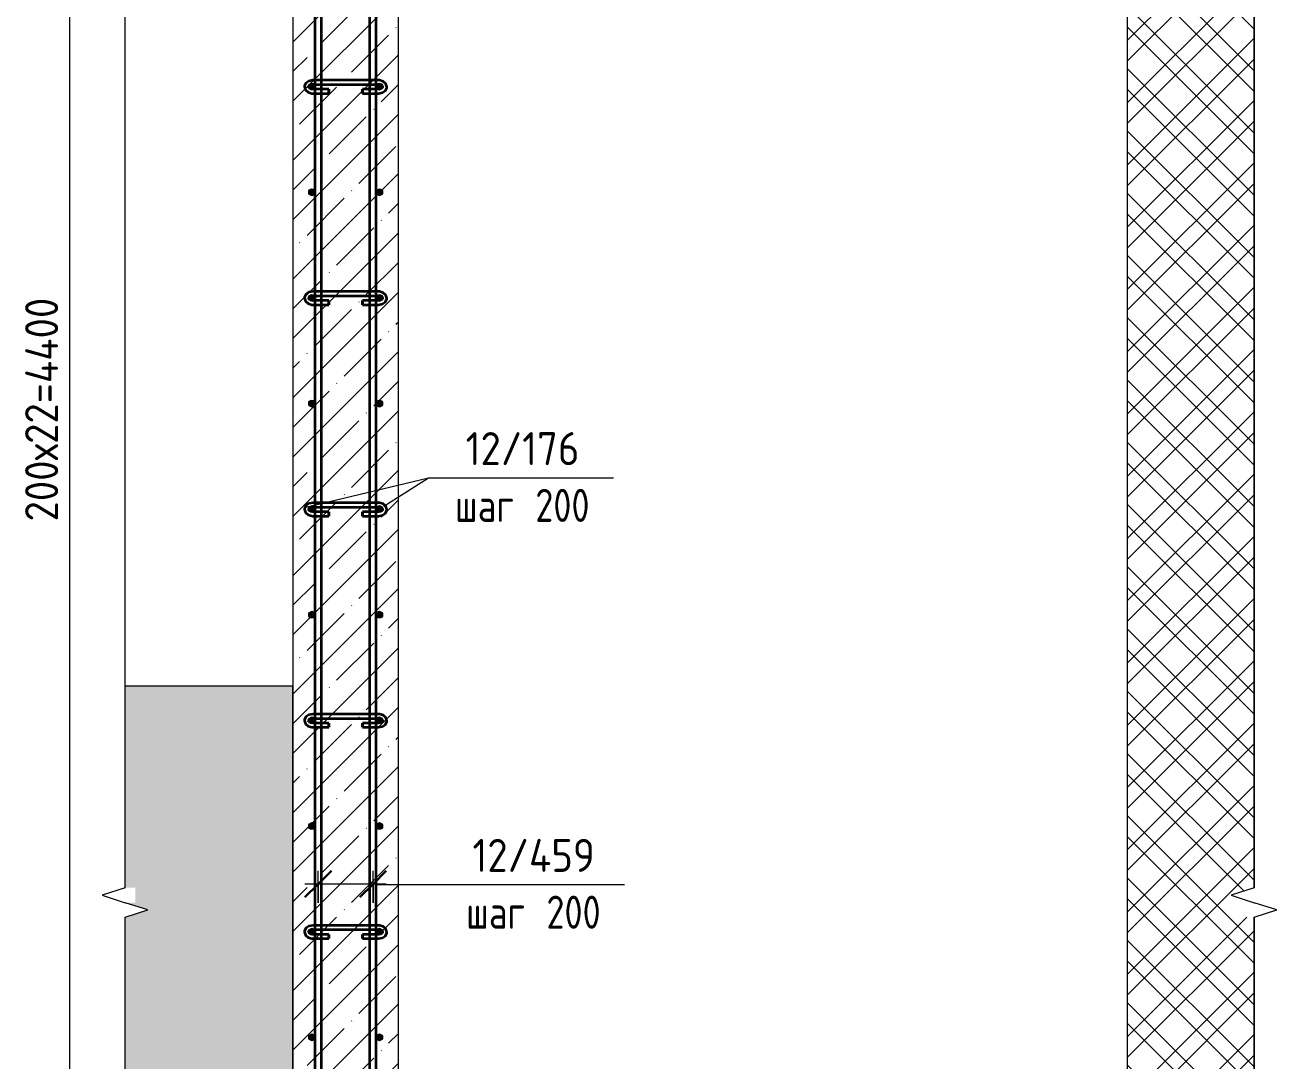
# Model space of a CAD drawing. Header units: millimetres. Extents: x -2461 to 50011, y -6221 to 38236.
# Drawn here: x 39003 to 41373, y -1945 to 16 of the extents above; entities that cross this region are included whole.
import ezdxf

# ---------------------------------------------------------------- set-up
doc = ezdxf.new("R2010")
doc.units = ezdxf.units.MM
for name, color, linetype, lineweight in [('AA_Dim', 7, 'Continuous', 9), ('AA_Dim-25', 7, 'Continuous', 9), ('AA_Linii', 7, 'Continuous', 9), ('AA_Oformlenie', 7, 'Continuous', 9), ('AA_Vinoska', 7, 'Continuous', 9), ('AF_Stena', 7, 'Continuous', 18), ('AF_Stena_Опалубка', 253, 'Continuous', 18), ('KR_Armatura', 7, 'Continuous', 20), ('KR_Armatura_Tonkie', 7, 'Continuous', 20)]:
    doc.layers.add(name, color=color, linetype=linetype, lineweight=lineweight)
doc.styles.add('ISOCPEUR_10', font='isocpeur.ttf', dxfattribs={"width": 0.9, "height": 62.5})
doc.styles.add('ISOCPEUR_12', font='isocpeur.ttf', dxfattribs={"width": 0.8, "height": 62.5})
doc.dimstyles.new('00_Точн_3_знака__прозр__3', dxfattribs={"dimscale": 304.8, "dimtxt": 62.248823, "dimasz": 0.139436, "dimexe": 0.123031, "dimexo": 0.082021, "dimgap": 0.008202, "dimtad": 1, "dimdec": 3, "dimrnd": 0.001, "dimdsep": 46, "dimtxsty": 'ISOCPEUR_10', "dimblk1": 'OBLIQUE', "dimblk2": 'OBLIQUE', "dimsah": 1, "dimcen": 0.09, "dimdle": 0.123031, "dimazin": 0, "dimtfac": 1, "dimtdec": 4, "dimtix": 1, "dimtmove": 0, "dimatfit": 3, "dimfxl": 1, "dimtvp": 1, "dimtolj": 1, "dimtzin": 0, "dimlwd": 18, "dimlwe": 18, "dimarcsym": 2})
doc.dimstyles.new('10_Раскладка_арматуры_с_засечками_1', dxfattribs={"dimscale": 304.8, "dimtxt": 0.18, "dimasz": 0.164042, "dimexe": 0.082021, "dimexo": 0, "dimgap": 0, "dimtad": 1, "dimdec": 3, "dimrnd": 0.001, "dimdsep": 46, "dimtxsty": 'ISOCPEUR_12', "dimblk1": 'OBLIQUE', "dimblk2": 'OBLIQUE', "dimsah": 1, "dimcen": 0.09, "dimdle": 0.082021, "dimazin": 0, "dimtfac": 1, "dimtdec": 4, "dimtix": 1, "dimtmove": 0, "dimatfit": 3, "dimfxl": 1, "dimtvp": 1, "dimtolj": 1, "dimtzin": 0, "dimlwd": 18, "dimlwe": 18, "dimarcsym": 2})

# ---------------------------------------------------------------- blocks, each defined once
blk = doc.blocks.new('261_Шпилька массив _НесАрм_РабПлоск_ - 8 А240-4156466-2-2 Армирование')
at = {"layer": 'KR_Armatura_Tonkie', "lineweight": 35}
for p, q in [((1882.8, -88), (1878.8, -88)), ((1894.8, -88), (1882.8, -88)), ((1986.8, -88), (1894.8, -88)), ((1998.8, -88), (1986.8, -88)), ((2002.8, -88), (1998.8, -88)), ((1878.8, -96), (1882.8, -96)), ((1882.8, -105), (1878.8, -105)), ((1878.8, -113), (1882.8, -113)), ((1882.8, -96), (1894.8, -96)), ((1894.8, -105), (1882.8, -105)), ((1882.8, -113), (1894.8, -113)), ((1894.8, -96), (1986.8, -96)), ((1909.1, -105), (1894.8, -105)), ((1894.8, -113), (1909.1, -113)), ((1909.1, -105), (1909.1, -111.8)), ((1909.1, -106.2), (1909.1, -105.1)), ((1909.1, -112.8), (1909.1, -106.2)), ((1909.1, -111.8), (1909.1, -113)), ((1986.8, -105), (1972.5, -105)), ((1972.5, -111.8), (1972.5, -105)), ((1972.5, -105.1), (1972.5, -106.2)), ((1972.5, -106.2), (1972.5, -112.8)), ((1972.5, -113), (1972.5, -111.8)), ((1972.5, -113), (1986.8, -113)), ((1986.8, -96), (1998.8, -96)), ((1998.8, -105), (1986.8, -105)), ((1986.8, -113), (1998.8, -113)), ((1998.8, -96), (2002.8, -96)), ((2002.8, -105), (1998.8, -105)), ((1998.8, -113), (2002.8, -113)), ((1882.8, -488), (1878.8, -488)), ((1878.8, -496), (1882.8, -496)), ((1894.8, -488), (1882.8, -488)), ((1882.8, -496), (1894.8, -496)), ((1986.8, -488), (1894.8, -488)), ((1894.8, -496), (1986.8, -496)), ((1998.8, -488), (1986.8, -488)), ((1986.8, -496), (1998.8, -496)), ((2002.8, -488), (1998.8, -488)), ((1998.8, -496), (2002.8, -496)), ((1882.8, -505), (1878.8, -505)), ((1878.8, -513), (1882.8, -513)), ((1894.8, -505), (1882.8, -505)), ((1882.8, -513), (1894.8, -513)), ((1909.1, -505), (1894.8, -505)), ((1894.8, -513), (1909.1, -513)), ((1909.1, -505), (1909.1, -511.8)), ((1909.1, -506.2), (1909.1, -505.5)), ((1909.1, -512.8), (1909.1, -506.2)), ((1909.1, -511.8), (1909.1, -513)), ((1986.8, -505), (1972.5, -505)), ((1972.5, -511.8), (1972.5, -505)), ((1972.5, -505.5), (1972.5, -506.2)), ((1972.5, -506.2), (1972.5, -512.8)), ((1972.5, -513), (1972.5, -511.8)), ((1972.5, -513), (1986.8, -513)), ((1998.8, -505), (1986.8, -505)), ((1986.8, -513), (1998.8, -513)), ((2002.8, -505), (1998.8, -505)), ((1998.8, -513), (2002.8, -513)), ((1882.8, -888), (1878.8, -888)), ((1878.8, -896), (1882.8, -896)), ((1894.8, -888), (1882.8, -888)), ((1882.8, -896), (1894.8, -896)), ((1986.8, -888), (1894.8, -888)), ((1894.8, -896), (1986.8, -896)), ((1998.8, -888), (1986.8, -888)), ((1986.8, -896), (1998.8, -896)), ((2002.8, -888), (1998.8, -888)), ((1998.8, -896), (2002.8, -896)), ((1882.8, -905), (1878.8, -905)), ((1878.8, -913), (1882.8, -913)), ((1894.8, -905), (1882.8, -905)), ((1882.8, -913), (1894.8, -913)), ((1909.1, -905), (1894.8, -905)), ((1894.8, -913), (1909.1, -913)), ((1909.1, -905), (1909.1, -911.8)), ((1909.1, -906.2), (1909.1, -905.1)), ((1909.1, -912.8), (1909.1, -906.2)), ((1909.1, -911.8), (1909.1, -913)), ((1986.8, -905), (1972.5, -905)), ((1972.5, -911.8), (1972.5, -905)), ((1972.5, -905.1), (1972.5, -906.2)), ((1972.5, -906.2), (1972.5, -912.8)), ((1972.5, -913), (1972.5, -911.8)), ((1972.5, -913), (1986.8, -913)), ((1998.8, -905), (1986.8, -905)), ((1986.8, -913), (1998.8, -913)), ((2002.8, -905), (1998.8, -905)), ((1998.8, -913), (2002.8, -913)), ((1882.8, -1288), (1878.8, -1288)), ((1878.8, -1296), (1882.8, -1296)), ((1894.8, -1288), (1882.8, -1288)), ((1882.8, -1296), (1894.8, -1296)), ((1986.8, -1288), (1894.8, -1288)), ((1894.8, -1296), (1986.8, -1296)), ((1998.8, -1288), (1986.8, -1288)), ((1986.8, -1296), (1998.8, -1296)), ((2002.8, -1288), (1998.8, -1288)), ((1998.8, -1296), (2002.8, -1296)), ((1882.8, -1305), (1878.8, -1305)), ((1878.8, -1313), (1882.8, -1313)), ((1894.8, -1305), (1882.8, -1305)), ((1882.8, -1313), (1894.8, -1313)), ((1909.1, -1305), (1894.8, -1305)), ((1894.8, -1313), (1909.1, -1313)), ((1909.1, -1305), (1909.1, -1311.8)), ((1909.1, -1306.2), (1909.1, -1305.1)), ((1909.1, -1312.8), (1909.1, -1306.2)), ((1909.1, -1311.8), (1909.1, -1313)), ((1986.8, -1305), (1972.5, -1305)), ((1972.5, -1311.8), (1972.5, -1305)), ((1972.5, -1305.1), (1972.5, -1306.2)), ((1972.5, -1306.2), (1972.5, -1312.8)), ((1972.5, -1313), (1972.5, -1311.8)), ((1972.5, -1313), (1986.8, -1313)), ((1998.8, -1305), (1986.8, -1305)), ((1986.8, -1313), (1998.8, -1313)), ((2002.8, -1305), (1998.8, -1305)), ((1998.8, -1313), (2002.8, -1313)), ((1882.8, -1688), (1878.8, -1688)), ((1878.8, -1696), (1882.8, -1696)), ((1882.8, -1705), (1878.8, -1705)), ((1894.8, -1688), (1882.8, -1688)), ((1882.8, -1696), (1894.8, -1696)), ((1894.7, -1705), (1882.8, -1705)), ((1986.8, -1688), (1894.8, -1688)), ((1909.1, -1705), (1894.8, -1705)), ((1895.1, -1696), (1986.8, -1696)), ((1909.1, -1705), (1909.1, -1711.8)), ((1909.1, -1706.2), (1909.1, -1705.1)), ((1909.1, -1712.8), (1909.1, -1706.2)), ((1986.8, -1705), (1972.5, -1705)), ((1972.5, -1711.8), (1972.5, -1705)), ((1972.5, -1705.1), (1972.5, -1706.2)), ((1972.5, -1706.2), (1972.5, -1712.8)), ((1998.8, -1688), (1986.8, -1688)), ((1986.8, -1696), (1998.8, -1696)), ((1998.8, -1705), (1986.8, -1705)), ((2002.8, -1688), (1998.8, -1688)), ((1998.8, -1696), (2002.8, -1696)), ((2002.8, -1705), (1998.8, -1705)), ((2004.7, -1688.1), (2002.8, -1688)), ((2012, -1690.2), (2004.7, -1688.1)), ((1878.8, -1713), (1882.8, -1713)), ((1882.8, -1713), (1894.8, -1713)), ((1894.8, -1713), (1909.1, -1713)), ((1909.1, -1711.8), (1909.1, -1713)), ((1972.5, -1713), (1972.5, -1711.8)), ((1972.5, -1713), (1986.8, -1713)), ((1986.8, -1713), (1998.8, -1713)), ((1998.8, -1713), (2002.8, -1713))]:
    blk.add_line(p, q, dxfattribs=at)
at = {"layer": 'KR_Armatura_Tonkie', "lineweight": 35, "flags": 128}
for points in [[(1878.8, -88), (1871.2, -89.5), (1865.6, -93.4), (1862.9, -98.9), (1862.8, -100.5)], [(2018.8, -100.5), (2017, -94.6), (2012, -90.2), (2004.7, -88.1), (2002.8, -88)], [(1862.8, -100.5), (1864.7, -106.4), (1869.7, -110.8), (1877, -112.9), (1878.8, -113)], [(1870.8, -100.5), (1871.8, -98.5), (1875.5, -96.4), (1878.8, -96)], [(1878.8, -105), (1873.8, -103.9), (1871.2, -101.7), (1870.8, -100.5)], [(2002.8, -96), (2007.8, -97.1), (2010.5, -99.3), (2010.8, -100.5)], [(2002.8, -113), (2010.4, -111.5), (2016, -107.6), (2018.7, -102.1), (2018.8, -100.5)], [(2010.8, -100.5), (2009.9, -102.5), (2006.1, -104.5), (2002.8, -105)], [(1878.8, -488), (1871.2, -489.5), (1865.6, -493.4), (1862.9, -498.9), (1862.8, -500.5)], [(1870.8, -500.5), (1871.8, -498.5), (1875.5, -496.4), (1878.8, -496)], [(2018.8, -500.5), (2017, -494.6), (2012, -490.2), (2004.7, -488.1), (2002.8, -488)], [(2002.8, -496), (2007.8, -497.1), (2010.5, -499.3), (2010.8, -500.5)], [(1862.8, -500.5), (1864.7, -506.4), (1869.7, -510.8), (1877, -512.9), (1878.8, -513)], [(1878.8, -505), (1873.8, -503.9), (1871.2, -501.7), (1870.8, -500.5)], [(2002.8, -513), (2010.4, -511.5), (2016, -507.6), (2018.7, -502.1), (2018.8, -500.5)], [(2010.8, -500.5), (2009.9, -502.5), (2006.1, -504.5), (2002.8, -505)], [(1878.8, -888), (1871.2, -889.5), (1865.6, -893.4), (1862.9, -898.9), (1862.8, -900.5)], [(1862.8, -900.5), (1864.7, -906.4), (1869.7, -910.8), (1877, -912.9), (1878.8, -913)], [(1870.8, -900.5), (1871.8, -898.5), (1875.5, -896.4), (1878.8, -896)], [(1878.8, -905), (1873.8, -903.9), (1871.2, -901.7), (1870.8, -900.5)], [(2018.8, -900.5), (2017, -894.6), (2012, -890.2), (2004.7, -888.1), (2002.8, -888)], [(2002.8, -896), (2007.8, -897.1), (2010.5, -899.3), (2010.8, -900.5)], [(2002.8, -913), (2010.4, -911.5), (2016, -907.6), (2018.7, -902.1), (2018.8, -900.5)], [(2010.8, -900.5), (2009.9, -902.5), (2006.1, -904.5), (2002.8, -905)], [(1878.8, -1288), (1871.2, -1289.5), (1865.6, -1293.4), (1862.9, -1298.9), (1862.8, -1300.5)], [(1862.8, -1300.5), (1864.7, -1306.4), (1869.7, -1310.8), (1877, -1312.9), (1878.8, -1313)], [(1870.8, -1300.5), (1871.8, -1298.5), (1875.5, -1296.4), (1878.8, -1296)], [(1878.8, -1305), (1873.8, -1303.9), (1871.2, -1301.7), (1870.8, -1300.5)], [(2018.8, -1300.5), (2017, -1294.6), (2012, -1290.2), (2004.7, -1288.1), (2002.8, -1288)], [(2002.8, -1296), (2007.8, -1297.1), (2010.5, -1299.3), (2010.8, -1300.5)], [(2002.8, -1313), (2010.4, -1311.5), (2016, -1307.6), (2018.7, -1302.1), (2018.8, -1300.5)], [(2010.8, -1300.5), (2009.9, -1302.5), (2006.1, -1304.5), (2002.8, -1305)], [(1878.8, -1688), (1871.2, -1689.5), (1865.6, -1693.4), (1862.9, -1698.9), (1862.8, -1700.5)], [(1862.8, -1700.5), (1864.7, -1706.4), (1869.7, -1710.8), (1877, -1712.9), (1878.8, -1713)], [(1870.8, -1700.5), (1871.8, -1698.5), (1875.5, -1696.4), (1878.8, -1696)], [(1878.8, -1705), (1873.8, -1703.9), (1871.2, -1701.7), (1870.8, -1700.5)], [(2002.8, -1696), (2007.8, -1697.1), (2010.5, -1699.3), (2010.8, -1700.5)], [(2002.8, -1713), (2010.4, -1711.5), (2016, -1707.6), (2018.7, -1702.1), (2018.8, -1700.5)], [(2010.8, -1700.5), (2009.9, -1702.5), (2006.1, -1704.5), (2002.8, -1705)], [(2018.8, -1700.5), (2017, -1694.6), (2012, -1690.2)]]:
    blk.add_lwpolyline(points, dxfattribs=at)
blk = doc.blocks.new('011_Прямоугольник обрыва _ЭлУзла_ - 011_Прямоугольник обрыва _ЭлУзла_-4155335-2-2 Армирование')
at = {"layer": 'AA_Oformlenie'}
for p, q in [((1523.1, -1616.8), (1523.1, 1957.5)), ((3660.8, 1957.5), (3660.8, -1616.8)), ((1523.1, -3459.9), (1523.1, -1672.4)), ((3660.8, -1672.4), (3660.8, -3459.9))]:
    blk.add_line(p, q, dxfattribs=at)
blk = doc.blocks.new('DIMBLOCK108-2-2 Армирование')
at = {"layer": 'AA_Dim-25', "lineweight": 30}
for p, q in [((39087.2, 1500), (39065.9, 1521.2)), ((39087.2, 1500), (39108.4, 1478.8)), ((39087.2, -2900), (39065.9, -2878.8)), ((39087.2, -2900), (39108.4, -2921.2))]:
    blk.add_line(p, q, dxfattribs=at)
at = {"layer": 'AA_Dim-25', "lineweight": 18}
for p, q in [((39514.8, 1500), (39049.7, 1500)), ((39087.2, 1500), (39087.2, -2900)), ((39087.2, 1500), (39514.8, 1500)), ((39514.8, -2900), (39049.7, -2900)), ((39087.2, -2900), (39514.8, -2900))]:
    blk.add_line(p, q, dxfattribs=at)
at = {"layer": 'AA_Dim-25', "color": 0, "lineweight": 18, "insert": (39003, -923.3), "char_height": 62.5, "width": 535.819, "attachment_point": 1, "rotation": 90, "line_spacing_factor": 1.149209, "style": 'ISOCPEUR_10'}
blk.add_mtext('200х22=4400', dxfattribs=at)
blk = doc.blocks.new('_Oblique')
at = {"color": 0, "linetype": 'ByBlock', "lineweight": -2}
blk.add_line((-0.5, -0.5), (0.5, 0.5), dxfattribs=at)
blk = doc.blocks.new('042_М_Арматуры - Диам длина поз _ Комментарий-3662934-2-2 Армирование')
at = {"layer": 'AA_Vinoska'}
blk.add_line((2588.7, -2781.8), (2938.7, -2781.8), dxfattribs=at)
blk = doc.blocks.new('DIMBLOCK113-2-2 Армирование')
at = {"layer": 'AA_Dim-25', "lineweight": 30}
for p, q in [((39557.8, -1609.7), (39582.8, -1584.7)), ((39661.8, -1609.7), (39686.8, -1584.7)), ((39557.8, -1609.7), (39532.8, -1634.7)), ((39661.8, -1609.7), (39636.8, -1634.7))]:
    blk.add_line(p, q, dxfattribs=at)
at = {"layer": 'AA_Dim-25', "lineweight": 18}
for p, q in [((39557.8, -1645.1), (39557.8, -1584.7)), ((39661.8, -1645.1), (39661.8, -1584.7)), ((39686.8, -1609.7), (39532.8, -1609.7)), ((39557.8, -1609.7), (39557.8, -1645.1)), ((39661.8, -1609.7), (39661.8, -1645.1))]:
    blk.add_line(p, q, dxfattribs=at)

msp = doc.modelspace()

# ---------------------------------------------------------------- hatches: boundary and pattern name
at = {"layer": 'AA_Oformlenie'}
h = msp.add_hatch(dxfattribs=at)
h.set_pattern_fill('FP_18', color=250, style=0, pattern_type=2)
h.set_pattern_definition([(135, (41809.78, 825), (-58.9331, -58.9331), []), (135, (41849.07, 825), (-58.9331, -58.9331), [])])
h.paths.add_polyline_path([(41147.2895, -3459.9255), (41329.8443, -3459.9255), (41329.8443, -1672.4441), (41309.7666, -1672.4441), (41309.7666, -1644.9441), (41329.8443, -1644.9441), (41286.5192, -1630.8669), (41329.8443, -1616.7898), (41329.8443, 1957.5186), (41309.7666, 1957.5186), (41309.7666, 1985.0186), (41329.8443, 1985.0186), (41286.5192, 1999.0958), (41329.8443, 2013.173), (41329.8443, 3800), (41089.8443, 3800), (41089.8443, -3459.9255)])
h = msp.add_hatch(dxfattribs=at)
h.set_pattern_fill('FP_17', color=250, style=0, pattern_type=2)
h.set_pattern_definition([(0, (41809.78, 825), (101.6, 25.4), [8.382, -67.818, 8.382, -67.818, -406.4]), (0, (41809.78, 825), (101.6, 25.4), [-152.4, 8.382, -144.018, 8.382, -67.818, -177.8]), (0, (41809.78, 825), (101.6, 25.4), [-381, 8.382, -42.418, 8.382, -118.618]), (120, (41847.88, 837.7), (-72.79705, 75.28818), [8.382, -67.818, 8.382, -67.818, -406.4]), (120, (41847.88, 837.7), (-72.79705, 75.28818), [-152.4, 8.382, -144.018, 8.382, -67.818, -177.8]), (120, (41847.88, 837.7), (-72.79705, 75.28818), [-381, 8.382, -42.418, 8.382, -118.618]), (240, (41860.58, 888.5), (-28.80295, -100.68818), [8.382, -67.818, 8.382, -67.818, -406.4]), (240, (41860.58, 888.5), (-28.80295, -100.68818), [-152.4, 8.382, -144.018, 8.382, -67.818, -177.8]), (240, (41860.58, 888.5), (-28.80295, -100.68818), [-381, 8.382, -42.418, 8.382, -118.618])])
h.paths.add_polyline_path([(39192.1399, -3459.9255), (39699.066, -3459.9255), (39699.066, -3439.8477), (39726.566, -3439.8477), (39726.566, -3459.9255), (39740.6432, -3416.6004), (39754.7203, -3459.9255), (40767.9182, -3459.9255), (40767.9182, -3439.8477), (40795.4182, -3439.8477), (40795.4182, -3459.9255), (40809.4954, -3416.6004), (40823.5725, -3459.9255), (41088.0497, -3459.9255), (41088.0497, -3350), (39409.8443, -3350), (39409.8443, -3250), (39509.8443, -3250), (39509.8443, -1235), (39192.1399, -1235), (39192.1399, -1616.7898), (39211.7663, -1616.7898), (39211.7663, -1644.9441), (39192.1399, -1644.9441), (39235.4412, -1658.6941), (39192.1399, -1672.4441), (39192.1399, -3451.7636)])
at = {"layer": 'AF_Stena', "lineweight": 9}
h = msp.add_hatch(dxfattribs=at)
h.set_pattern_fill('FP_15', color=256, style=0, pattern_type=2)
h.set_pattern_definition([(45, (41809.78, 825), (-58.9331, 58.9331), []), (45, (41849.07, 825), (-58.9331, 58.9331), [])])
h.paths.add_polyline_path([(41147.2895, -3459.9255), (41329.8443, -3459.9255), (41329.8443, -1672.4441), (41309.7666, -1672.4441), (41309.7666, -1644.9441), (41329.8443, -1644.9441), (41286.5192, -1630.8669), (41329.8443, -1616.7898), (41329.8443, 1957.5186), (41309.7666, 1957.5186), (41309.7666, 1985.0186), (41329.8443, 1985.0186), (41286.5192, 1999.0958), (41329.8443, 2013.173), (41329.8443, 3800), (41089.8443, 3800), (41089.8443, -3459.9255)])
h = msp.add_hatch(dxfattribs=at)
h.set_pattern_fill('FP_14', color=256, style=0, pattern_type=2)
h.set_pattern_definition([(45, (41809.78, 825), (-56.1266, 56.1266), []), (45, (41865.91, 825), (-56.1266, 56.1266), [99.219, -19.844, 0.8382, -19.006])])
h.paths.add_polyline_path([(39509.8443, -2950), (39709.8443, -2950), (39709.8443, 1670), (39509.8443, 1670), (39509.8443, -2922.0141)])
h.paths.add_polyline_path([(39618.2898, 2720), (39709.8443, 2720), (39709.8443, 2920), (39667.8443, 2920), (39667.8443, 2792), (39666.4132, 2781.1296), (39662.0538, 2770.7868), (39655.5428, 2762.3015), (39646.8443, 2755.6269), (39636.7147, 2751.4311), (39625.8443, 2750), (39593.8443, 2750), (39582.9739, 2751.4311), (39572.6311, 2755.7905), (39564.1458, 2762.3015), (39557.4712, 2771), (39553.2754, 2781.1296), (39551.8443, 2792), (39551.8443, 2920), (39509.8443, 2920), (39509.8443, 2720), (39576.9655, 2720)])
h.paths.add_polyline_path([(39625.8443, 2762), (39633.6089, 2763.0222), (39640.8443, 2766.0192), (39647.2211, 2771), (39651.8251, 2777), (39654.9154, 2784.9441), (39655.8443, 2792), (39654.8221, 2799.7645), (39651.8251, 2807), (39647.0575, 2813.2132), (39609.892, 2850.3787), (39618.3773, 2858.864), (39655.8443, 2821.6984), (39655.8443, 2920), (39563.8443, 2920), (39563.8443, 2804.331), (39567.4656, 2807.9523), (39604.8443, 2770.6232), (39610.8443, 2766.0192), (39618.2898, 2762.9945)])
h.paths.add_polyline_path([(39595.8443, 2762), (39596.5388, 2762), (39595.4251, 2763.0222), (39563.8443, 2794.603), (39563.8443, 2792), (39564.8665, 2784.2354), (39567.8635, 2777), (39572.8443, 2770.6232), (39578.8443, 2766.0192), (39586.0797, 2763.0222), (39593.8443, 2762)])
at = {"layer": 'KR_Armatura'}
h = msp.add_hatch(color=256, dxfattribs=at)
edge = h.paths.add_edge_path()
edge.add_arc((39545.8443, -100), 6, 0, 360)
for points in [[(39545.8443, -106), (39551.0405, -103), (39551.0405, -97), (39545.8443, -94), (39540.6482, -97), (39540.6482, -103)], [(39673.8443, -106), (39679.0405, -103), (39679.0405, -97), (39673.8443, -94), (39668.6482, -97), (39668.6482, -103)], [(39545.8443, -306), (39551.0405, -303), (39551.0405, -297), (39545.8443, -294), (39540.6482, -297), (39540.6482, -303)], [(39673.8443, -306), (39679.0405, -303), (39679.0405, -297), (39673.8443, -294), (39668.6482, -297), (39668.6482, -303)], [(39545.8443, -506), (39551.0405, -503), (39551.0405, -497), (39545.8443, -494), (39540.6482, -497), (39540.6482, -503), (39544.618, -505.292)], [(39673.8443, -506), (39679.0405, -503), (39679.0405, -497), (39673.8443, -494), (39668.6482, -497), (39668.6482, -503), (39672.618, -505.292)], [(39545.8443, -706), (39551.0405, -703), (39551.0405, -697), (39545.8443, -694), (39540.6482, -697), (39540.6482, -703)], [(39673.8443, -706), (39679.0405, -703), (39679.0405, -697), (39673.8443, -694), (39668.6482, -697), (39668.6482, -703)], [(39545.8443, -906), (39551.0405, -903), (39551.0405, -897), (39545.8443, -894), (39540.6482, -897), (39540.6482, -903)], [(39673.8443, -906), (39679.0405, -903), (39679.0405, -897), (39673.8443, -894), (39668.6482, -897), (39668.6482, -903)], [(39545.8443, -1106), (39551.0405, -1103), (39551.0405, -1097), (39545.8443, -1094), (39540.6482, -1097), (39540.6482, -1103)], [(39673.8443, -1106), (39679.0405, -1103), (39679.0405, -1097), (39673.8443, -1094), (39668.6482, -1097), (39668.6482, -1103)], [(39545.8443, -1306), (39551.0405, -1303), (39551.0405, -1297), (39545.8443, -1294), (39540.6482, -1297), (39540.6482, -1303)], [(39673.8443, -1306), (39679.0405, -1303), (39679.0405, -1297), (39673.8443, -1294), (39668.6482, -1297), (39668.6482, -1303)], [(39545.8443, -1506), (39551.0405, -1503), (39551.0405, -1497), (39545.8443, -1494), (39540.6482, -1497), (39540.6482, -1503)], [(39673.8443, -1506), (39679.0405, -1503), (39679.0405, -1497), (39673.8443, -1494), (39668.6482, -1497), (39668.6482, -1503)], [(39545.8443, -1706), (39551.0405, -1703), (39551.0405, -1697), (39545.8443, -1694), (39540.6482, -1697), (39540.6482, -1703)], [(39673.8443, -1706), (39679.0405, -1703), (39679.0405, -1697), (39673.8443, -1694), (39668.6482, -1697), (39668.6482, -1703)], [(39545.8443, -1906), (39551.0405, -1903), (39551.0405, -1897), (39545.8443, -1894), (39540.6482, -1897), (39540.6482, -1903)], [(39673.8443, -1906), (39679.0405, -1903), (39679.0405, -1897), (39673.8443, -1894), (39668.6482, -1897), (39668.6482, -1903)]]:
    msp.add_hatch(color=256, dxfattribs=at).paths.add_polyline_path(points)
h = msp.add_hatch(color=256, dxfattribs=at)
edge = h.paths.add_edge_path()
edge.add_arc((39673.8443, -100), 6, 0, 360)
h = msp.add_hatch(color=256, dxfattribs=at)
edge = h.paths.add_edge_path()
edge.add_arc((39545.8443, -300), 6, 0, 360)
h = msp.add_hatch(color=256, dxfattribs=at)
edge = h.paths.add_edge_path()
edge.add_arc((39673.8443, -300), 6, 0, 360)
h = msp.add_hatch(color=256, dxfattribs=at)
edge = h.paths.add_edge_path()
edge.add_arc((39545.8443, -500), 6, 0, 360)
h = msp.add_hatch(color=256, dxfattribs=at)
edge = h.paths.add_edge_path()
edge.add_arc((39673.8443, -500), 6, 0, 360)
h = msp.add_hatch(color=256, dxfattribs=at)
edge = h.paths.add_edge_path()
edge.add_arc((39545.8443, -700), 6, 0, 360)
h = msp.add_hatch(color=256, dxfattribs=at)
edge = h.paths.add_edge_path()
edge.add_arc((39673.8443, -700), 6, 0, 360)
h = msp.add_hatch(color=256, dxfattribs=at)
edge = h.paths.add_edge_path()
edge.add_arc((39545.8443, -900), 6, 0, 360)
h = msp.add_hatch(color=256, dxfattribs=at)
edge = h.paths.add_edge_path()
edge.add_arc((39673.8443, -900), 6, 0, 360)
h = msp.add_hatch(color=256, dxfattribs=at)
edge = h.paths.add_edge_path()
edge.add_arc((39545.8443, -1100), 6, 0, 360)
h = msp.add_hatch(color=256, dxfattribs=at)
edge = h.paths.add_edge_path()
edge.add_arc((39673.8443, -1100), 6, 0, 360)
h = msp.add_hatch(color=256, dxfattribs=at)
edge = h.paths.add_edge_path()
edge.add_arc((39545.8443, -1300), 6, 0, 360)
h = msp.add_hatch(color=256, dxfattribs=at)
edge = h.paths.add_edge_path()
edge.add_arc((39673.8443, -1300), 6, 0, 360)
h = msp.add_hatch(color=256, dxfattribs=at)
edge = h.paths.add_edge_path()
edge.add_arc((39545.8443, -1500), 6, 0, 360)
h = msp.add_hatch(color=256, dxfattribs=at)
edge = h.paths.add_edge_path()
edge.add_arc((39673.8443, -1500), 6, 0, 360)
h = msp.add_hatch(color=256, dxfattribs=at)
edge = h.paths.add_edge_path()
edge.add_arc((39545.8443, -1700), 6, 0, 360)
h = msp.add_hatch(color=256, dxfattribs=at)
edge = h.paths.add_edge_path()
edge.add_arc((39673.8443, -1700), 6, 0, 360)
h = msp.add_hatch(color=256, dxfattribs=at)
edge = h.paths.add_edge_path()
edge.add_arc((39545.8443, -1900), 6, 0, 360)
h = msp.add_hatch(color=256, dxfattribs=at)
edge = h.paths.add_edge_path()
edge.add_arc((39673.8443, -1900), 6, 0, 360)

# ---------------------------------------------------------------- linework, layer by layer
at = {"layer": 'AA_Linii'}
for p, q in [((41329.8443, -1616.7898), (41329.8443, 1957.5186)), ((39509.8443, -1235), (39192.1399, -1235)), ((39509.8443, -3250), (39509.8443, -1235)), ((41329.8443, -3459.9255), (41329.8443, -1672.4441))]:
    msp.add_line(p, q, dxfattribs=at)
at = {"layer": 'AA_Vinoska'}
for p, q in [((39534.1484, -896.3262), (39766.6848, -840.4453)), ((39681.9623, -894.5236), (39766.6848, -840.4453)), ((39667.5026, -1610.5669), (39787.7365, -1610.5669)), ((39192.1399, -1616.7898), (39148.8148, -1630.8669)), ((39148.8148, -1630.8669), (39192.1399, -1644.9441)), ((41329.8443, -1616.7898), (41286.5192, -1630.8669)), ((41286.5192, -1630.8669), (41329.8443, -1644.9441)), ((39235.4412, -1658.6941), (39192.1399, -1644.9441)), ((39192.1399, -1672.4441), (39235.4412, -1658.6941)), ((41373.1456, -1658.6941), (41329.8443, -1644.9441)), ((41329.8443, -1672.4441), (41373.1456, -1658.6941))]:
    msp.add_line(p, q, dxfattribs=at)
at = {"layer": 'AF_Stena_Опалубка', "lineweight": 20}
for p, q in [((41089.8443, 3800), (41089.8443, -3459.9255)), ((39509.8443, 1670), (39509.8443, -2950)), ((39709.8443, -2950), (39709.8443, 1670))]:
    msp.add_line(p, q, dxfattribs=at)
at = {"layer": 'KR_Armatura'}
for p, q in [((39545.8443, -94), (39540.6482, -97)), ((39551.0405, -97), (39545.8443, -94)), ((39673.8443, -94), (39668.6482, -97)), ((39679.0405, -97), (39673.8443, -94)), ((39540.6482, -97), (39540.6482, -103)), ((39540.6482, -103), (39545.8443, -106)), ((39545.8443, -106), (39551.0405, -103)), ((39551.0405, -103), (39551.0405, -97)), ((39668.6482, -97), (39668.6482, -103)), ((39668.6482, -103), (39673.8443, -106)), ((39673.8443, -106), (39679.0405, -103)), ((39679.0405, -103), (39679.0405, -97)), ((39545.8443, -294), (39540.6482, -297)), ((39540.6482, -297), (39540.6482, -303)), ((39540.6482, -303), (39545.8443, -306)), ((39551.0405, -297), (39545.8443, -294)), ((39545.8443, -306), (39551.0405, -303)), ((39551.0405, -303), (39551.0405, -297)), ((39673.8443, -294), (39668.6482, -297)), ((39668.6482, -297), (39668.6482, -303)), ((39668.6482, -303), (39673.8443, -306)), ((39679.0405, -297), (39673.8443, -294)), ((39673.8443, -306), (39679.0405, -303)), ((39679.0405, -303), (39679.0405, -297)), ((39545.8443, -494), (39540.6482, -497)), ((39540.6482, -497), (39540.6482, -503)), ((39551.0405, -497), (39545.8443, -494)), ((39551.0405, -503), (39551.0405, -497)), ((39673.8443, -494), (39668.6482, -497)), ((39668.6482, -497), (39668.6482, -503)), ((39679.0405, -497), (39673.8443, -494)), ((39679.0405, -503), (39679.0405, -497)), ((39540.6482, -503), (39544.618, -505.292)), ((39544.618, -505.292), (39545.8443, -506)), ((39545.8443, -506), (39551.0405, -503)), ((39668.6482, -503), (39672.618, -505.292)), ((39672.618, -505.292), (39673.8443, -506)), ((39673.8443, -506), (39679.0405, -503)), ((39545.8443, -694), (39540.6482, -697)), ((39540.6482, -697), (39540.6482, -703)), ((39540.6482, -703), (39545.8443, -706)), ((39551.0405, -697), (39545.8443, -694)), ((39545.8443, -706), (39551.0405, -703)), ((39551.0405, -703), (39551.0405, -697)), ((39673.8443, -694), (39668.6482, -697)), ((39668.6482, -697), (39668.6482, -703)), ((39668.6482, -703), (39673.8443, -706)), ((39679.0405, -697), (39673.8443, -694)), ((39673.8443, -706), (39679.0405, -703)), ((39679.0405, -703), (39679.0405, -697)), ((39545.8443, -894), (39540.6482, -897)), ((39540.6482, -897), (39540.6482, -903)), ((39551.0405, -897), (39545.8443, -894)), ((39551.0405, -903), (39551.0405, -897)), ((39673.8443, -894), (39668.6482, -897)), ((39668.6482, -897), (39668.6482, -903)), ((39679.0405, -897), (39673.8443, -894)), ((39679.0405, -903), (39679.0405, -897)), ((39540.6482, -903), (39545.8443, -906)), ((39545.8443, -906), (39551.0405, -903)), ((39668.6482, -903), (39673.8443, -906)), ((39673.8443, -906), (39679.0405, -903)), ((39545.8443, -1094), (39540.6482, -1097)), ((39540.6482, -1097), (39540.6482, -1103)), ((39540.6482, -1103), (39545.8443, -1106)), ((39551.0405, -1097), (39545.8443, -1094)), ((39545.8443, -1106), (39551.0405, -1103)), ((39551.0405, -1103), (39551.0405, -1097)), ((39673.8443, -1094), (39668.6482, -1097)), ((39668.6482, -1097), (39668.6482, -1103)), ((39668.6482, -1103), (39673.8443, -1106)), ((39679.0405, -1097), (39673.8443, -1094)), ((39673.8443, -1106), (39679.0405, -1103)), ((39679.0405, -1103), (39679.0405, -1097)), ((39545.8443, -1294), (39540.6482, -1297)), ((39540.6482, -1297), (39540.6482, -1303)), ((39540.6482, -1303), (39545.8443, -1306)), ((39551.0405, -1297), (39545.8443, -1294)), ((39545.8443, -1306), (39551.0405, -1303)), ((39551.0405, -1303), (39551.0405, -1297)), ((39673.8443, -1294), (39668.6482, -1297)), ((39668.6482, -1297), (39668.6482, -1303)), ((39668.6482, -1303), (39673.8443, -1306)), ((39679.0405, -1297), (39673.8443, -1294)), ((39673.8443, -1306), (39679.0405, -1303)), ((39679.0405, -1303), (39679.0405, -1297)), ((39545.8443, -1494), (39540.6482, -1497)), ((39540.6482, -1497), (39540.6482, -1503)), ((39540.6482, -1503), (39545.8443, -1506)), ((39551.0405, -1497), (39545.8443, -1494)), ((39545.8443, -1506), (39551.0405, -1503)), ((39551.0405, -1503), (39551.0405, -1497)), ((39673.8443, -1494), (39668.6482, -1497)), ((39668.6482, -1497), (39668.6482, -1503)), ((39668.6482, -1503), (39673.8443, -1506)), ((39679.0405, -1497), (39673.8443, -1494)), ((39673.8443, -1506), (39679.0405, -1503)), ((39679.0405, -1503), (39679.0405, -1497)), ((39545.8443, -1694), (39540.6482, -1697)), ((39540.6482, -1697), (39540.6482, -1703)), ((39540.6482, -1703), (39545.8443, -1706)), ((39551.0405, -1697), (39545.8443, -1694)), ((39545.8443, -1706), (39551.0405, -1703)), ((39551.0405, -1703), (39551.0405, -1697)), ((39673.8443, -1694), (39668.6482, -1697)), ((39668.6482, -1697), (39668.6482, -1703)), ((39668.6482, -1703), (39673.8443, -1706)), ((39679.0405, -1697), (39673.8443, -1694)), ((39673.8443, -1706), (39679.0405, -1703)), ((39679.0405, -1703), (39679.0405, -1697)), ((39545.8443, -1894), (39540.6482, -1897)), ((39551.0405, -1897), (39545.8443, -1894)), ((39673.8443, -1894), (39668.6482, -1897)), ((39679.0405, -1897), (39673.8443, -1894)), ((39540.6482, -1897), (39540.6482, -1903)), ((39540.6482, -1903), (39545.8443, -1906)), ((39545.8443, -1906), (39551.0405, -1903)), ((39551.0405, -1903), (39551.0405, -1897)), ((39668.6482, -1897), (39668.6482, -1903)), ((39668.6482, -1903), (39673.8443, -1906)), ((39673.8443, -1906), (39679.0405, -1903)), ((39679.0405, -1903), (39679.0405, -1897))]:
    msp.add_line(p, q, dxfattribs=at)
for centre in [(39545.8443, -100), (39673.8443, -100), (39545.8443, -300), (39673.8443, -300), (39545.8443, -500), (39673.8443, -500), (39545.8443, -700), (39673.8443, -700), (39545.8443, -900), (39673.8443, -900), (39545.8443, -1100), (39673.8443, -1100), (39545.8443, -1300), (39673.8443, -1300), (39545.8443, -1500), (39673.8443, -1500), (39545.8443, -1700), (39673.8443, -1700), (39545.8443, -1900), (39673.8443, -1900)]:
    msp.add_circle(centre, 6, dxfattribs=at)
at = {"layer": 'KR_Armatura_Tonkie', "lineweight": 35}
for p, q in [((39551.8443, -2950), (39551.8443, 1640)), ((39563.8443, -2950), (39563.8443, 1640)), ((39655.8443, -2950), (39655.8443, 1640)), ((39667.8443, -2950), (39667.8443, 1640))]:
    msp.add_line(p, q, dxfattribs=at)

# ---------------------------------------------------------------- block references
at = {"layer": 'AA_Oformlenie'}
msp.add_blockref('011_Прямоугольник обрыва _ЭлУзла_ - 011_Прямоугольник обрыва _ЭлУзла_-4155335-2-2 Армирование', (37669.0212, 0), dxfattribs=at)
at = {"layer": 'AA_Vinoska'}
for p in [(37178.0122, 1941.3797), (37178.0122, 1941.3797), (37199.0639, 1171.2581)]:
    msp.add_blockref('042_М_Арматуры - Диам длина поз _ Комментарий-3662934-2-2 Армирование', p, dxfattribs=at)
at = {"layer": 'KR_Armatura_Tonkie', "lineweight": 35}
msp.add_blockref('261_Шпилька массив _НесАрм_РабПлоск_ - 8 А240-4156466-2-2 Армирование', (37669.0212, 0), dxfattribs=at)

# ---------------------------------------------------------------- texts
at = {"layer": 'AA_Vinoska', "char_height": 62.5, "attachment_point": 1}
for s, insert, width, style in [('12/176', (39837.0758, -754.0927), 263.354344, 'ISOCPEUR_10'), ('12/176', (39837.0758, -754.0927), 263.354344, 'ISOCPEUR_10'), (' 200', (39937.1113, -861.569), 166.751, 'ISOCPEUR_12'), ('шаг', (39816.7258, -861.569), 145.907125, 'ISOCPEUR_12'), ('12/459', (39849.915, -1524.2143), 283.196109, 'ISOCPEUR_10'), (' 200', (39958.163, -1631.6906), 166.751, 'ISOCPEUR_12'), ('шаг', (39837.7775, -1631.6906), 145.907125, 'ISOCPEUR_12')]:
    msp.add_mtext(s, dxfattribs=dict(at, insert=insert, width=width, style=style))

# ---------------------------------------------------------------- dimensions: what is measured, and where the dimension line sits
at = {"layer": 'AA_Dim', "lineweight": 18}
dim = msp.add_linear_dim(base=(39087.1773, -2900), p1=(39539.8443, 1500), p2=(39539.8443, -2900), angle=90, dimstyle='00_Точн_3_знака__прозр__3', override={"dimpost": '200х22=<>', "dimfxl": 4400}, dxfattribs=at)
dim.commit()
dim.dimension.update_dxf_attribs({"geometry": 'DIMBLOCK108-2-2 Армирование', "text_midpoint": (39053.4273, -700)})
dim = msp.add_linear_dim(base=(39557.8443, -1609.7136), p1=(39661.8443, -1645.0689), p2=(39557.8443, -1645.0689), dimstyle='10_Раскладка_арматуры_с_засечками_1', override={"dimpost": '<>', "dimfxl": 104}, dxfattribs=at)
dim.commit()
dim.dimension.update_dxf_attribs({"geometry": 'DIMBLOCK113-2-2 Армирование', "text_midpoint": (39609.8443, -1578.4636)})

doc.saveas('drawing.dxf')
